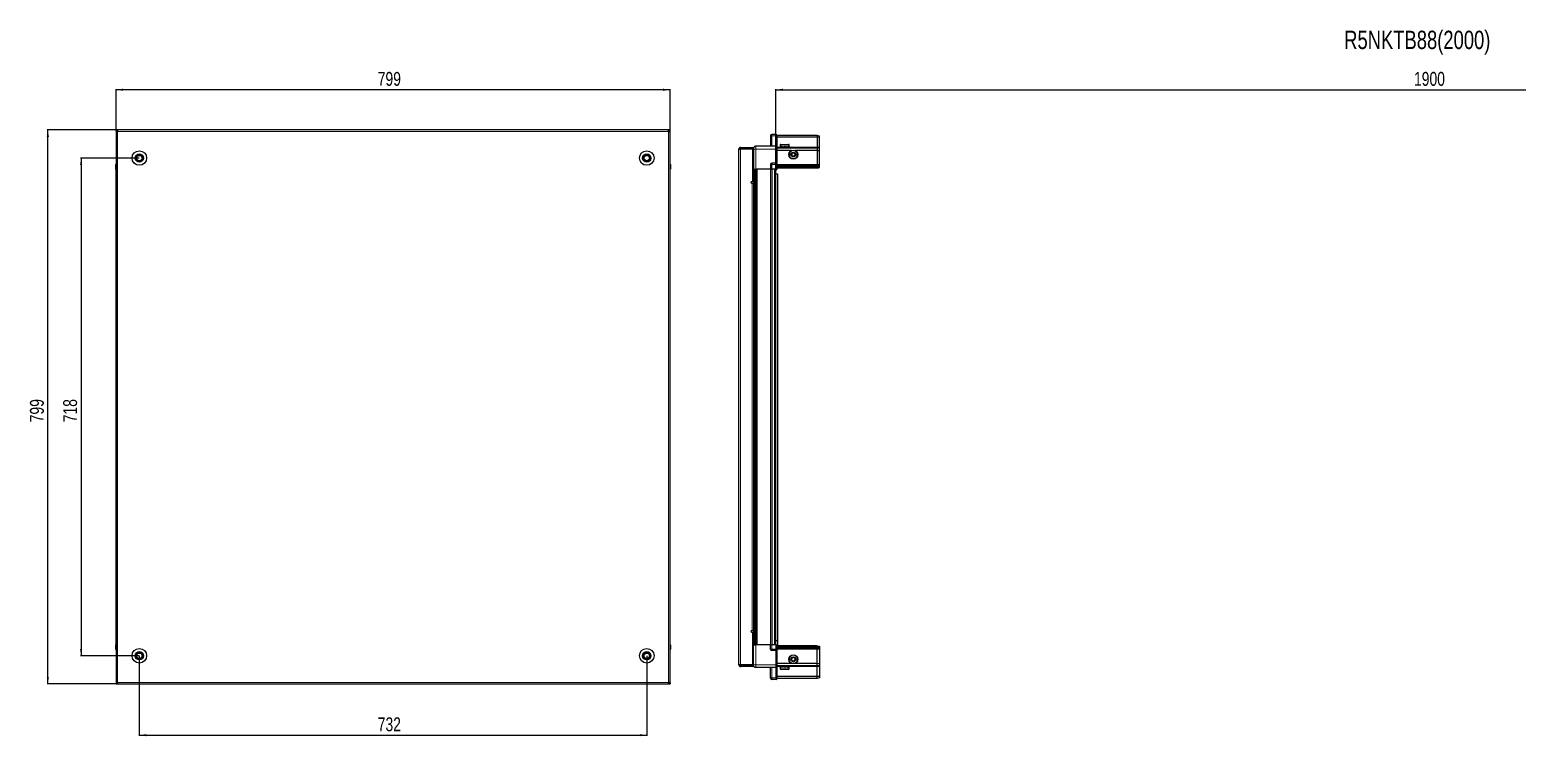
# Model space of a CAD drawing. Header units: millimetres. Extents: x 834 to 4870, y -1110 to 2021.
# Drawn here: x 834 to 2979, y 1002 to 2021 of the extents above; entities that cross this region are included whole.
import ezdxf

# ---------------------------------------------------------------- set-up
doc = ezdxf.new("R2010")
doc.units = ezdxf.units.MM
doc.layers.add('FORMAT', color=7, linetype='Continuous')
doc.styles.add('SLDTEXTSTYLE0', font='TXT', dxfattribs={"width": 0.75})
doc.dimstyles.new('SLDDIMSTYLE0', dxfattribs={"dimtxt": 20, "dimasz": 10, "dimexe": 0, "dimexo": 0.0625, "dimgap": 5, "dimtad": 2, "dimdec": 1, "dimrnd": 1e-09, "dimzin": 12, "dimdsep": 46, "dimtxsty": 'SLDTEXTSTYLE0', "dimsah": 1, "dimcen": 0.09, "dimadec": 0, "dimazin": 3, "dimtfac": 1, "dimtofl": 0, "dimtmove": 0, "dimatfit": 3, "dimfxl": 0, "dimfrac": 2, "dimtolj": 1, "dimtzin": 12, "dimarcsym": 0})

# ---------------------------------------------------------------- blocks, each defined once
blk = doc.blocks.new('_D')
at = {"layer": 'FORMAT'}
for p, q in [((958.3, 1876.3), (858.8, 1876.3)), ((859.8, 1077.3), (859.8, 1876.3)), ((958.3, 1077.3), (858.8, 1077.3))]:
    blk.add_line(p, q, dxfattribs=at)
for points in [[(859.8, 1876.3), (858.3, 1866.3), (861.4, 1866.3)], [(859.8, 1077.3), (861.4, 1087.3), (858.3, 1087.3)]]:
    blk.add_solid(points, dxfattribs=at)
at = {"layer": 'FORMAT', "insert": (834, 1454.6), "char_height": 20, "attachment_point": 1, "rotation": 90, "style": 'SLDTEXTSTYLE0'}
blk.add_mtext('799', dxfattribs=at)
blk = doc.blocks.new('_D_1')
at = {"layer": 'FORMAT'}
for p, q in [((958.3, 1876.3), (958.3, 1935.3)), ((1757.3, 1934.3), (958.3, 1934.3)), ((1757.3, 1876.3), (1757.3, 1935.3))]:
    blk.add_line(p, q, dxfattribs=at)
for points in [[(958.3, 1934.3), (968.3, 1932.7), (968.3, 1935.8)], [(1757.3, 1934.3), (1747.3, 1935.8), (1747.3, 1932.7)]]:
    blk.add_solid(points, dxfattribs=at)
at = {"layer": 'FORMAT', "insert": (1335.7, 1960), "char_height": 20, "attachment_point": 1, "style": 'SLDTEXTSTYLE0'}
blk.add_mtext('799', dxfattribs=at)
blk = doc.blocks.new('_D_2')
at = {"layer": 'FORMAT'}
for p, q in [((991.8, 1117.7), (991.8, 1002.3)), ((1723.8, 1117.7), (1723.8, 1002.3)), ((991.8, 1003.3), (1723.8, 1003.3))]:
    blk.add_line(p, q, dxfattribs=at)
for points in [[(991.8, 1003.3), (1001.8, 1001.7), (1001.8, 1004.8)], [(1723.8, 1003.3), (1713.8, 1004.8), (1713.8, 1001.7)]]:
    blk.add_solid(points, dxfattribs=at)
at = {"layer": 'FORMAT', "insert": (1335.7, 1029), "char_height": 20, "attachment_point": 1, "style": 'SLDTEXTSTYLE0'}
blk.add_mtext('732', dxfattribs=at)
blk = doc.blocks.new('_D_3')
at = {"layer": 'FORMAT'}
for p, q in [((991.8, 1835.8), (906.8, 1835.8)), ((907.8, 1835.8), (907.8, 1117.8)), ((991.8, 1117.8), (906.8, 1117.8))]:
    blk.add_line(p, q, dxfattribs=at)
for points in [[(907.8, 1835.8), (906.3, 1825.8), (909.4, 1825.8)], [(907.8, 1117.8), (909.4, 1127.8), (906.3, 1127.8)]]:
    blk.add_solid(points, dxfattribs=at)
at = {"layer": 'FORMAT', "insert": (882, 1454.6), "char_height": 20, "attachment_point": 1, "rotation": 90, "style": 'SLDTEXTSTYLE0'}
blk.add_mtext('718', dxfattribs=at)
blk = doc.blocks.new('_D_4')
at = {"layer": 'FORMAT'}
for p, q in [((1910.1, 1819.8), (1910.1, 1935.3)), ((1910.1, 1934.3), (3810.1, 1934.3)), ((3810.1, 1819.8), (3810.1, 1935.3))]:
    blk.add_line(p, q, dxfattribs=at)
for points in [[(1910.1, 1934.3), (1920.1, 1932.7), (1920.1, 1935.8)], [(3810.1, 1934.3), (3800.1, 1935.8), (3800.1, 1932.7)]]:
    blk.add_solid(points, dxfattribs=at)
at = {"layer": 'FORMAT', "insert": (2830.5, 1960), "char_height": 20, "attachment_point": 1, "style": 'SLDTEXTSTYLE0'}
blk.add_mtext('1900', dxfattribs=at)

msp = doc.modelspace()

# ---------------------------------------------------------------- linework, layer by layer
at = {"color": 7, "linetype": 'Continuous', "lineweight": 25}
for p, q in [((958.32, 1874.76), (958.32, 1876.26)), ((960.42, 1876.26), (958.32, 1876.26)), ((958.32, 1874.76), (960.42, 1874.76)), ((958.32, 1874.76), (958.32, 1874.16)), ((958.32, 1874.16), (958.32, 1079.36)), ((958.32, 1874.16), (960.42, 1874.16)), ((1755.22, 1876.26), (960.42, 1876.26)), ((960.42, 1876.26), (960.42, 1874.16)), ((1755.22, 1874.16), (1755.22, 1876.26)), ((1757.32, 1876.26), (1755.22, 1876.26)), ((1755.22, 1874.76), (1757.32, 1874.76)), ((1755.22, 1874.16), (1757.32, 1874.16)), ((1757.32, 1874.76), (1757.32, 1876.26)), ((1757.32, 1874.16), (1757.32, 1874.76)), ((1757.32, 1079.36), (1757.32, 1874.16)), ((1902.22, 1867.76), (1902.22, 1852.76)), ((1910.22, 1869.76), (1904.22, 1869.76)), ((1910.22, 1869.76), (1910.55, 1869.76)), ((1910.22, 1869.76), (1910.22, 1867.76)), ((1910.22, 1852.96), (1910.22, 1867.76)), ((1910.22, 1852.96), (1910.22, 1867.76)), ((1911.42, 1869.26), (1910.55, 1869.76)), ((1911.42, 1867.76), (1911.42, 1869.26)), ((1969.72, 1868.26), (1911.42, 1868.26)), ((1911.42, 1867.76), (1911.42, 1852.96)), ((1969.72, 1868.26), (1969.72, 1865.76)), ((1972.72, 1867.45), (1969.72, 1868.26)), ((1972.72, 1865.6), (1972.72, 1867.45)), ((1858.22, 1848.91), (1856.72, 1848.91)), ((1856.72, 1848.41), (1856.72, 1848.91)), ((1856.72, 1105.11), (1856.72, 1848.41)), ((1858.82, 1849.51), (1858.82, 1851.01)), ((1858.82, 1851.01), (1859.72, 1851.01)), ((1858.82, 1849.51), (1859.72, 1849.51)), ((1858.82, 1849.01), (1876.22, 1849.01)), ((1859.72, 1849.51), (1859.72, 1851.01)), ((1859.72, 1851.01), (1876.22, 1851.01)), ((1859.72, 1849.51), (1876.22, 1849.51)), ((1876.22, 1849.51), (1876.22, 1851.01)), ((1877.72, 1849.01), (1876.22, 1849.01)), ((1876.22, 1849.01), (1876.22, 1801.51)), ((1877.72, 1848.76), (1877.72, 1819.76)), ((1910.22, 1852.76), (1881.22, 1852.76)), ((1910.22, 1852.76), (1910.22, 1852.96)), ((1910.22, 1852.76), (1911.42, 1852.76)), ((1910.22, 1848.76), (1910.22, 1852.76)), ((1910.22, 1828.46), (1910.22, 1848.76)), ((1969.72, 1865.76), (1911.42, 1865.76)), ((1911.42, 1852.96), (1911.42, 1852.76)), ((1911.42, 1852.76), (1911.42, 1848.76)), ((1969.72, 1850.26), (1911.42, 1850.26)), ((1911.42, 1848.76), (1911.42, 1828.46)), ((1932.72, 1846.76), (1911.42, 1846.76)), ((1916.22, 1854.66), (1916.22, 1852.26)), ((1916.22, 1852.26), (1916.22, 1851.76)), ((1916.22, 1851.76), (1916.35, 1851.76)), ((1916.54, 1852.26), (1916.35, 1852.26)), ((1916.35, 1852.26), (1916.35, 1851.76)), ((1916.35, 1851.76), (1916.54, 1851.76)), ((1916.54, 1852.26), (1916.54, 1851.76)), ((1916.54, 1851.76), (1917.07, 1851.76)), ((1917.02, 1855.46), (1924.19, 1855.46)), ((1917.47, 1852.26), (1917.07, 1852.26)), ((1917.07, 1852.26), (1917.07, 1851.76)), ((1917.07, 1851.76), (1917.47, 1851.76)), ((1917.47, 1852.26), (1917.47, 1851.76)), ((1917.47, 1851.76), (1918.34, 1851.76)), ((1918.32, 1851.76), (1918.32, 1851.66)), ((1918.32, 1851.66), (1927.12, 1851.66)), ((1918.92, 1852.26), (1918.34, 1852.26)), ((1918.34, 1852.26), (1918.34, 1851.76)), ((1918.34, 1851.76), (1918.92, 1851.76)), ((1918.72, 1851.26), (1919.41, 1850.77)), ((1918.72, 1851.26), (1923.75, 1851.26)), ((1919.41, 1850.77), (1918.72, 1850.29)), ((1918.72, 1850.29), (1918.72, 1850.26)), ((1918.72, 1850.29), (1923.75, 1850.29)), ((1918.92, 1852.26), (1918.92, 1851.76)), ((1918.92, 1851.76), (1920.04, 1851.76)), ((1919.41, 1850.77), (1923.57, 1850.77)), ((1920.73, 1852.26), (1920.04, 1852.26)), ((1920.04, 1852.26), (1920.04, 1851.76)), ((1920.04, 1851.76), (1920.73, 1851.76)), ((1920.73, 1852.26), (1920.73, 1851.76)), ((1920.73, 1851.76), (1922, 1851.76)), ((1922.74, 1852.26), (1922, 1852.26)), ((1922, 1852.26), (1922, 1851.76)), ((1922, 1851.76), (1922.23, 1851.76)), ((1922.23, 1852.26), (1922.23, 1851.76)), ((1922.73, 1852.26), (1922.73, 1851.76)), ((1922.73, 1851.76), (1922.74, 1851.76)), ((1922.74, 1852.26), (1922.74, 1851.76)), ((1922.74, 1851.76), (1924.03, 1851.76)), ((1923.57, 1850.77), (1926.03, 1850.77)), ((1923.75, 1851.26), (1926.72, 1851.26)), ((1923.75, 1850.29), (1926.72, 1850.29)), ((1924.75, 1852.26), (1924.03, 1852.26)), ((1924.03, 1852.26), (1924.03, 1851.76)), ((1924.09, 1852.26), (1924.09, 1851.76)), ((1924.09, 1851.76), (1924.75, 1851.76)), ((1924.19, 1855.46), (1928.42, 1855.46)), ((1924.75, 1852.26), (1924.75, 1851.76)), ((1924.75, 1851.76), (1925.94, 1851.76)), ((1926.56, 1852.26), (1925.94, 1852.26)), ((1925.94, 1852.26), (1925.94, 1851.76)), ((1925.94, 1851.76), (1926.56, 1851.76)), ((1926.03, 1850.77), (1926.72, 1851.26)), ((1926.72, 1850.29), (1926.03, 1850.77)), ((1926.56, 1852.26), (1926.56, 1851.76)), ((1926.56, 1851.76), (1927.52, 1851.76)), ((1926.72, 1850.26), (1926.72, 1850.29)), ((1927.12, 1851.66), (1927.12, 1851.76)), ((1927.99, 1852.26), (1927.52, 1852.26)), ((1927.52, 1852.26), (1927.52, 1851.76)), ((1927.52, 1851.76), (1927.99, 1851.76)), ((1927.99, 1852.26), (1927.99, 1851.76)), ((1927.99, 1851.76), (1928.64, 1851.76)), ((1928.91, 1852.26), (1928.64, 1852.26)), ((1928.64, 1852.26), (1928.64, 1851.76)), ((1928.64, 1851.76), (1928.91, 1851.76)), ((1928.91, 1852.26), (1928.91, 1851.76)), ((1928.91, 1851.76), (1929.18, 1851.76)), ((1929.22, 1852.26), (1929.18, 1852.26)), ((1929.18, 1852.26), (1929.18, 1851.76)), ((1929.18, 1851.76), (1929.22, 1851.76)), ((1929.22, 1852.26), (1929.22, 1854.66)), ((1929.22, 1852.26), (1929.22, 1851.76)), ((1969.72, 1846.76), (1937.72, 1846.76)), ((1969.72, 1865.76), (1969.72, 1851.26)), ((1972.72, 1865.6), (1969.72, 1865.76)), ((1969.72, 1851.26), (1969.72, 1850.26)), ((1969.72, 1850.26), (1969.72, 1846.76)), ((1972.72, 1849.45), (1969.72, 1850.26)), ((1969.72, 1846.76), (1969.72, 1826.26)), ((1969.72, 1846.76), (1972.72, 1846.42)), ((1972.72, 1851.26), (1972.72, 1865.6)), ((1972.72, 1849.45), (1972.72, 1851.26)), ((1972.72, 1846.42), (1972.72, 1849.45)), ((1972.72, 1826.26), (1972.72, 1846.42)), ((957.82, 1826.26), (957.82, 1819.76)), ((957.82, 1819.76), (957.82, 1826.26)), ((1757.32, 1827.58), (1757.32, 1827.58)), ((1757.82, 1826.26), (1757.82, 1819.76)), ((1757.82, 1819.76), (1757.82, 1826.26)), ((1902.22, 1826.26), (1902.22, 1819.76)), ((1910.22, 1828.26), (1904.22, 1828.26)), ((1910.22, 1828.26), (1910.22, 1828.46)), ((1910.22, 1828.26), (1910.22, 1826.26)), ((1910.22, 1828.26), (1911.42, 1828.26)), ((1910.22, 1819.76), (1910.22, 1826.26)), ((1910.22, 1819.76), (1910.22, 1826.26)), ((1910.55, 1819.76), (1910.55, 1826.26)), ((1911.42, 1828.46), (1911.42, 1828.26)), ((1911.42, 1827.58), (1911.42, 1828.26)), ((1911.42, 1827.58), (1911.42, 1819.76)), ((1969.72, 1825.26), (1911.42, 1825.26)), ((1969.72, 1824.26), (1911.42, 1824.26)), ((1969.72, 1826.26), (1969.72, 1825.26)), ((1969.72, 1825.26), (1969.72, 1824.26)), ((1969.72, 1825.26), (1972.72, 1824.45)), ((1969.72, 1824.26), (1969.72, 1822.76)), ((1969.72, 1824.26), (1972.72, 1823.71)), ((1972.72, 1824.45), (1972.72, 1826.26)), ((1972.72, 1823.71), (1972.72, 1824.45)), ((957.82, 1819.76), (957.82, 1819.76)), ((958.32, 1819.76), (957.82, 1819.76)), ((957.97, 1819.76), (957.97, 1133.76)), ((1757.32, 1819.76), (1757.82, 1819.76)), ((1757.67, 1133.76), (1757.67, 1819.76)), ((1757.82, 1819.76), (1757.82, 1819.76)), ((1757.82, 1819.76), (1757.82, 1819.76)), ((1876.22, 1822.51), (1877.72, 1822.51)), ((1877.72, 1819.76), (1876.22, 1819.76)), ((1878.37, 1133.76), (1878.37, 1819.76)), ((1880.16, 1819.76), (1880.16, 1133.76)), ((1880.2, 1819.76), (1880.2, 1133.76)), ((1902.22, 1819.76), (1881.22, 1819.76)), ((1902.22, 1819.76), (1904.22, 1819.76)), ((1902.87, 1133.76), (1902.87, 1819.76)), ((1910.22, 1819.76), (1904.22, 1819.76)), ((1910.07, 1133.76), (1910.07, 1819.76)), ((1910.07, 1812.76), (1912.57, 1812.76)), ((1910.22, 1819.76), (1910.55, 1819.76)), ((1910.22, 1819.76), (1910.22, 1819.76)), ((1911.42, 1819.76), (1910.55, 1819.76)), ((1910.55, 1819.76), (1910.55, 1819.76)), ((1969.72, 1822.76), (1911.42, 1822.76)), ((1969.72, 1821.26), (1911.42, 1821.26)), ((1912.57, 1812.76), (1912.57, 1139.26)), ((1969.72, 1822.76), (1972.72, 1823.21)), ((1969.72, 1822.76), (1969.72, 1821.26)), ((1969.72, 1821.26), (1972.72, 1822.06)), ((1972.72, 1823.21), (1972.72, 1823.71)), ((1972.72, 1822.06), (1972.72, 1823.21)), ((1876.22, 1801.51), (1874.87, 1801.51)), ((1874.87, 1799.51), (1875.62, 1799.51)), ((1875.62, 1799.51), (1877.72, 1799.51)), ((1877.72, 1799.51), (1877.72, 1154.01)), ((1875.62, 1154.01), (1874.87, 1154.01)), ((1874.87, 1152.01), (1876.22, 1152.01)), ((1877.72, 1154.01), (1875.62, 1154.01)), ((1876.22, 1152.01), (1876.22, 1104.51)), ((1912.57, 1139.26), (1910.07, 1139.26)), ((1912.57, 1139.26), (1912.57, 1132.26)), ((957.82, 1127.26), (957.82, 1133.76)), ((957.82, 1133.76), (957.82, 1133.76)), ((957.82, 1133.76), (957.82, 1133.76)), ((957.82, 1133.76), (957.82, 1127.26)), ((958.32, 1133.76), (957.82, 1133.76)), ((958.32, 1125.93), (958.32, 1125.93)), ((1757.32, 1133.76), (1757.82, 1133.76)), ((1757.82, 1133.76), (1757.82, 1133.76)), ((1757.82, 1127.26), (1757.82, 1133.76)), ((1757.82, 1133.76), (1757.82, 1127.26)), ((1877.72, 1133.76), (1876.22, 1133.76)), ((1877.72, 1131.01), (1876.22, 1131.01)), ((1877.72, 1104.76), (1877.72, 1133.76)), ((1902.22, 1133.76), (1881.22, 1133.76)), ((1902.22, 1127.26), (1902.22, 1133.76)), ((1902.22, 1133.76), (1904.22, 1133.76)), ((1910.22, 1133.76), (1904.22, 1133.76)), ((1910.22, 1125.26), (1904.22, 1125.26)), ((1910.22, 1127.26), (1910.22, 1133.76)), ((1910.22, 1133.76), (1910.55, 1133.76)), ((1910.22, 1127.26), (1910.22, 1125.26)), ((1910.22, 1127.26), (1910.22, 1125.26)), ((1910.22, 1125.26), (1911.42, 1125.26)), ((1910.22, 1125.06), (1910.22, 1125.26)), ((1910.22, 1104.76), (1910.22, 1125.06)), ((1910.55, 1127.26), (1910.55, 1133.76)), ((1910.55, 1133.76), (1911.42, 1133.76)), ((1911.42, 1133.76), (1911.42, 1125.93)), ((1969.72, 1132.26), (1911.42, 1132.26)), ((1969.72, 1130.76), (1911.42, 1130.76)), ((1969.72, 1129.26), (1911.42, 1129.26)), ((1969.72, 1128.26), (1911.42, 1128.26)), ((1911.42, 1125.26), (1911.42, 1125.93)), ((1911.42, 1125.26), (1911.42, 1125.06)), ((1911.42, 1125.06), (1911.42, 1104.76)), ((1969.72, 1130.76), (1969.72, 1132.26)), ((1969.72, 1132.26), (1972.72, 1131.45)), ((1969.72, 1129.26), (1969.72, 1130.76)), ((1969.72, 1130.76), (1972.72, 1130.3)), ((1969.72, 1129.26), (1972.72, 1129.8)), ((1969.72, 1128.26), (1969.72, 1129.26)), ((1969.72, 1128.26), (1972.72, 1129.06)), ((1969.72, 1127.26), (1969.72, 1128.26)), ((1969.72, 1106.76), (1969.72, 1127.26)), ((1972.72, 1131.45), (1972.72, 1130.3)), ((1972.72, 1130.3), (1972.72, 1129.8)), ((1972.72, 1129.8), (1972.72, 1129.06)), ((1972.72, 1129.06), (1972.72, 1127.26)), ((1972.72, 1127.26), (1972.72, 1107.09)), ((1856.72, 1104.61), (1856.72, 1105.11)), ((1858.22, 1104.61), (1856.72, 1104.61)), ((1876.22, 1104.51), (1858.82, 1104.51)), ((1858.82, 1104.01), (1858.82, 1102.51)), ((1858.82, 1104.01), (1859.72, 1104.01)), ((1858.82, 1102.51), (1859.72, 1102.51)), ((1859.72, 1104.01), (1859.72, 1102.51)), ((1876.22, 1104.01), (1859.72, 1104.01)), ((1876.22, 1102.51), (1859.72, 1102.51)), ((1876.22, 1104.51), (1877.72, 1104.51)), ((1876.22, 1104.01), (1876.22, 1102.51)), ((1910.22, 1100.76), (1881.22, 1100.76)), ((1902.22, 1085.76), (1902.22, 1100.76)), ((1910.22, 1100.76), (1910.22, 1104.76)), ((1910.22, 1100.76), (1911.42, 1100.76)), ((1910.22, 1100.56), (1910.22, 1100.76)), ((1910.22, 1085.76), (1910.22, 1100.56)), ((1932.72, 1106.76), (1911.42, 1106.76)), ((1911.42, 1104.76), (1911.42, 1100.76)), ((1969.72, 1103.26), (1911.42, 1103.26)), ((1911.42, 1100.76), (1911.42, 1100.56)), ((1911.42, 1100.56), (1911.42, 1085.76)), ((1916.22, 1101.76), (1916.22, 1098.86)), ((1916.32, 1101.76), (1916.22, 1101.76)), ((1916.32, 1101.26), (1916.32, 1101.76)), ((1916.48, 1101.76), (1916.32, 1101.76)), ((1916.32, 1101.26), (1916.48, 1101.26)), ((1916.48, 1101.26), (1916.48, 1101.76)), ((1916.97, 1101.76), (1916.48, 1101.76)), ((1916.97, 1101.26), (1916.97, 1101.76)), ((1917.35, 1101.76), (1916.97, 1101.76)), ((1916.97, 1101.26), (1917.35, 1101.26)), ((1917.17, 1098.06), (1917.02, 1098.06)), ((1928.42, 1098.06), (1917.17, 1098.06)), ((1917.35, 1101.26), (1917.35, 1101.76)), ((1918.19, 1101.76), (1917.35, 1101.76)), ((1918.19, 1101.26), (1918.19, 1101.76)), ((1918.75, 1101.76), (1918.19, 1101.76)), ((1918.19, 1101.26), (1918.75, 1101.26)), ((1918.32, 1101.86), (1918.32, 1101.76)), ((1923.72, 1101.86), (1918.32, 1101.86)), ((1918.72, 1103.26), (1918.72, 1103.22)), ((1918.72, 1103.22), (1919.41, 1102.74)), ((1918.82, 1103.22), (1918.72, 1103.22)), ((1919.41, 1102.74), (1918.72, 1102.26)), ((1918.82, 1102.26), (1918.72, 1102.26)), ((1918.75, 1101.26), (1918.75, 1101.76)), ((1919.85, 1101.76), (1918.75, 1101.76)), ((1926.72, 1103.22), (1918.82, 1103.22)), ((1926.72, 1102.26), (1918.82, 1102.26)), ((1919.5, 1102.74), (1919.41, 1102.74)), ((1926.03, 1102.74), (1919.5, 1102.74)), ((1919.85, 1101.26), (1919.85, 1101.76)), ((1920.54, 1101.76), (1919.85, 1101.76)), ((1919.85, 1101.26), (1920.54, 1101.26)), ((1920.54, 1101.26), (1920.54, 1101.76)), ((1921.8, 1101.76), (1920.54, 1101.76)), ((1921.8, 1101.26), (1921.8, 1101.76)), ((1922.1, 1101.76), (1921.8, 1101.76)), ((1921.8, 1101.26), (1922.53, 1101.26)), ((1922.1, 1101.26), (1922.1, 1101.76)), ((1922.53, 1101.26), (1922.53, 1101.76)), ((1923.83, 1101.76), (1922.53, 1101.76)), ((1927.12, 1101.86), (1923.72, 1101.86)), ((1923.83, 1101.26), (1923.83, 1101.76)), ((1923.83, 1101.26), (1924.55, 1101.26)), ((1923.96, 1101.26), (1923.96, 1101.76)), ((1924.55, 1101.76), (1923.96, 1101.76)), ((1924.55, 1101.26), (1924.55, 1101.76)), ((1925.76, 1101.76), (1924.55, 1101.76)), ((1925.76, 1101.26), (1925.76, 1101.76)), ((1926.39, 1101.76), (1925.76, 1101.76)), ((1925.76, 1101.26), (1926.39, 1101.26)), ((1926.03, 1102.74), (1926.72, 1103.22)), ((1926.72, 1102.26), (1926.03, 1102.74)), ((1926.39, 1101.26), (1926.39, 1101.76)), ((1927.38, 1101.76), (1926.39, 1101.76)), ((1926.72, 1103.22), (1926.72, 1103.26)), ((1927.12, 1101.76), (1927.12, 1101.86)), ((1927.38, 1101.26), (1927.38, 1101.76)), ((1927.87, 1101.76), (1927.38, 1101.76)), ((1927.38, 1101.26), (1927.87, 1101.26)), ((1927.87, 1101.26), (1927.87, 1101.76)), ((1928.55, 1101.76), (1927.87, 1101.76)), ((1928.55, 1101.26), (1928.55, 1101.76)), ((1928.84, 1101.76), (1928.55, 1101.76)), ((1928.55, 1101.26), (1928.84, 1101.26)), ((1928.84, 1101.26), (1928.84, 1101.76)), ((1929.15, 1101.76), (1928.84, 1101.76)), ((1929.15, 1101.26), (1929.15, 1101.76)), ((1929.22, 1101.76), (1929.15, 1101.76)), ((1929.15, 1101.26), (1929.22, 1101.26)), ((1929.22, 1098.86), (1929.22, 1101.76)), ((1929.22, 1101.26), (1929.22, 1101.76)), ((1929.22, 1101.76), (1929.22, 1101.76)), ((1969.72, 1106.76), (1937.72, 1106.76)), ((1969.72, 1106.76), (1972.72, 1107.09)), ((1969.72, 1103.26), (1969.72, 1106.76)), ((1972.72, 1104.06), (1969.72, 1103.26)), ((1969.72, 1102.26), (1969.72, 1103.26)), ((1969.72, 1087.76), (1969.72, 1102.26)), ((1972.72, 1107.09), (1972.72, 1104.06)), ((1972.72, 1104.06), (1972.72, 1102.26)), ((1972.72, 1102.26), (1972.72, 1087.91)), ((960.42, 1079.36), (958.32, 1079.36)), ((958.32, 1079.36), (958.32, 1078.76)), ((958.32, 1078.76), (958.32, 1077.26)), ((960.42, 1078.76), (958.32, 1078.76)), ((958.32, 1077.26), (960.42, 1077.26)), ((960.42, 1079.36), (960.42, 1077.26)), ((960.42, 1077.26), (1755.22, 1077.26)), ((1755.22, 1077.26), (1755.22, 1079.36)), ((1757.32, 1079.36), (1755.22, 1079.36)), ((1757.32, 1078.76), (1755.22, 1078.76)), ((1755.22, 1077.26), (1757.32, 1077.26)), ((1757.32, 1078.76), (1757.32, 1079.36)), ((1757.32, 1078.76), (1757.32, 1077.26)), ((1910.22, 1083.76), (1904.22, 1083.76)), ((1910.22, 1085.76), (1910.22, 1083.76)), ((1910.22, 1083.76), (1910.55, 1083.76)), ((1910.22, 1083.76), (1910.55, 1083.76)), ((1910.22, 1083.76), (1910.22, 1083.76)), ((1910.55, 1083.76), (1911.42, 1084.26)), ((1910.55, 1083.76), (1911.42, 1084.26)), ((1969.72, 1087.76), (1911.42, 1087.76)), ((1911.42, 1084.26), (1911.42, 1085.76)), ((1969.72, 1085.26), (1911.42, 1085.26)), ((1972.72, 1087.91), (1969.72, 1087.76)), ((1969.72, 1085.26), (1969.72, 1087.76)), ((1972.72, 1086.06), (1969.72, 1085.26)), ((1972.72, 1087.91), (1972.72, 1086.06))]:
    msp.add_line(p, q, dxfattribs=at)
at = {"color": 8, "linetype": 'Continuous', "lineweight": 18}
for p, q in [((960.42, 1874.16), (960.42, 1079.36)), ((1755.22, 1874.16), (960.42, 1874.16)), ((1755.22, 1079.36), (1755.22, 1874.16)), ((1904.22, 1867.76), (1902.22, 1867.76)), ((1904.22, 1867.76), (1904.22, 1869.76)), ((1904.22, 1852.76), (1904.22, 1867.76)), ((1910.22, 1867.76), (1904.22, 1867.76)), ((1910.22, 1867.76), (1911.42, 1867.76)), ((1858.82, 1849.01), (1858.82, 1104.51)), ((1881.22, 1819.76), (1881.22, 1848.76)), ((1910.22, 1848.76), (1881.22, 1848.76)), ((1910.22, 1852.96), (1911.42, 1852.96)), ((1910.22, 1848.76), (1911.42, 1848.76)), ((1918.72, 1851.26), (1911.42, 1851.26)), ((1916.22, 1854.66), (1924.39, 1854.66)), ((1924.39, 1854.66), (1929.22, 1854.66)), ((1969.72, 1851.26), (1926.72, 1851.26)), ((1972.72, 1851.26), (1969.72, 1851.26)), ((958.32, 1826.26), (957.82, 1826.26)), ((1757.32, 1826.26), (1757.82, 1826.26)), ((1902.22, 1826.26), (1904.22, 1826.26)), ((1904.22, 1826.26), (1904.22, 1828.26)), ((1904.22, 1819.76), (1904.22, 1826.26)), ((1910.22, 1826.26), (1904.22, 1826.26)), ((1910.22, 1828.46), (1911.42, 1828.46)), ((1910.22, 1826.26), (1910.55, 1826.26)), ((1969.72, 1826.26), (1911.42, 1826.26)), ((1969.72, 1826.26), (1972.72, 1826.26)), ((1877.72, 1799.51), (1877.72, 1819.76)), ((1878.96, 1819.76), (1878.96, 1133.76)), ((1881.4, 1133.76), (1881.4, 1819.76)), ((1882.82, 1819.76), (1882.82, 1133.76)), ((1902.22, 1133.76), (1902.22, 1819.76)), ((1904.87, 1133.76), (1904.87, 1819.76)), ((1908.07, 1133.76), (1908.07, 1819.76)), ((1910.22, 1819.76), (1910.55, 1819.76)), ((1875.62, 1154.01), (1875.62, 1799.51)), ((1877.72, 1133.76), (1877.72, 1154.01)), ((958.32, 1127.26), (957.82, 1127.26)), ((1757.32, 1127.26), (1757.82, 1127.26)), ((1881.22, 1133.76), (1881.22, 1104.76)), ((1902.22, 1127.26), (1904.22, 1127.26)), ((1904.22, 1133.76), (1904.22, 1127.26)), ((1904.22, 1127.26), (1904.22, 1125.26)), ((1910.22, 1127.26), (1904.22, 1127.26)), ((1910.22, 1127.26), (1910.55, 1127.26)), ((1911.42, 1125.06), (1910.22, 1125.06)), ((1969.72, 1127.26), (1911.42, 1127.26)), ((1969.72, 1127.26), (1972.72, 1127.26)), ((1910.22, 1104.76), (1881.22, 1104.76)), ((1904.22, 1100.76), (1904.22, 1085.76)), ((1910.22, 1104.76), (1911.42, 1104.76)), ((1911.42, 1100.56), (1910.22, 1100.56)), ((1918.72, 1102.26), (1911.42, 1102.26)), ((1916.39, 1098.86), (1916.22, 1098.86)), ((1929.22, 1098.86), (1916.39, 1098.86)), ((1969.72, 1102.26), (1926.72, 1102.26)), ((1972.72, 1102.26), (1969.72, 1102.26)), ((960.42, 1079.36), (1755.22, 1079.36)), ((1904.22, 1085.76), (1902.22, 1085.76)), ((1904.22, 1085.76), (1904.22, 1083.76)), ((1910.22, 1085.76), (1904.22, 1085.76)), ((1910.22, 1085.76), (1911.42, 1085.76))]:
    msp.add_line(p, q, dxfattribs=at)
at = {"color": 7, "linetype": 'Continuous', "lineweight": 25}
for centre, radius in [((991.82, 1835.76), 10.5), ((1723.82, 1835.76), 10.5), ((1935.22, 1840.76), 6.5), ((991.82, 1835.76), 6), ((991.82, 1835.76), 3.9), ((1723.82, 1835.76), 6), ((1723.82, 1835.76), 3.9), ((1935.22, 1840.76), 3.46), ((991.82, 1117.76), 10.5), ((991.82, 1117.76), 6), ((991.82, 1117.76), 3.9), ((1723.82, 1117.76), 10.5), ((1723.82, 1117.76), 6), ((1723.82, 1117.76), 3.9), ((1935.22, 1112.76), 6.5), ((1935.22, 1112.76), 3.46)]:
    msp.add_circle(centre, radius, dxfattribs=at)
at = {"color": 8, "linetype": 'Continuous', "lineweight": 18}
for centre in [(1935.22, 1840.76), (1935.22, 1112.76)]:
    msp.add_circle(centre, 5.7, dxfattribs=at)
at = {"color": 7, "linetype": 'Continuous', "lineweight": 25}
for centre, radius, start, end in [((1904.22, 1867.76), 2, 90, 180), ((1858.72, 1848.51), 0.5, 90, 117.7907), ((1876.12, 1848.91), 0.6, 9.59407, 90), ((1876.12, 1848.91), 2.1, 32.2369, 87.2706), ((1917.02, 1854.66), 0.8, 90, 180), ((1918.32, 1851.26), 0.4, 0, 90), ((1927.12, 1851.26), 0.4, 90, 180), ((1928.42, 1854.66), 0.8, 0, 90), ((959.82, 1826.26), 2, 138.57492, 180), ((959.82, 1826.26), 2, 138.59038, 180), ((991.82, 1835.76), 4.62, 120, 180), ((991.82, 1835.76), 4.62, 180, 240), ((991.82, 1835.76), 4.62, 60, 120), ((991.82, 1835.76), 4.62, 240, 300), ((991.82, 1835.76), 4.62, 0, 60), ((991.82, 1835.76), 4.62, 300, 0), ((1723.82, 1835.76), 4.62, 120, 180), ((1723.82, 1835.76), 4.62, 180, 240), ((1723.82, 1835.76), 4.62, 60, 120), ((1723.82, 1835.76), 4.62, 240, 300), ((1723.82, 1835.76), 4.62, 0, 60), ((1723.82, 1835.76), 4.62, 300, 0), ((1755.82, 1826.26), 2, 0, 41.39416), ((1904.22, 1826.26), 2, 90, 180), ((1935.22, 1840.76), 2.5, 161.00659, 221.00659), ((1935.22, 1840.76), 2.5, 101.00659, 161.00659), ((1935.22, 1840.76), 2.5, 221.00659, 281.00659), ((1935.22, 1840.76), 2.5, 41.00659, 101.00659), ((1935.22, 1840.76), 2.5, 281.00659, 341.00659), ((1935.22, 1840.76), 2.5, 341.00659, 41.00659), ((1907.57, 1822.41), 5, 300, 346.70293), ((1874.87, 1800.51), 1, 90, 270), ((1874.87, 1153.01), 1, 90, 270), ((959.82, 1127.26), 2, 180, 198.58003), ((959.82, 1127.26), 2, 180, 221.40962), ((959.82, 1127.26), 2, 213.94202, 221.40962), ((991.82, 1117.76), 4.62, 120, 180), ((991.82, 1117.76), 4.62, 180, 240), ((991.82, 1117.76), 4.62, 60, 120), ((991.82, 1117.76), 4.62, 360, 60), ((991.82, 1117.76), 4.62, 300, 360), ((1723.82, 1117.76), 4.62, 120, 180), ((1723.82, 1117.76), 4.62, 180, 240), ((1723.82, 1117.76), 4.62, 60, 120), ((1723.82, 1117.76), 4.62, 0, 60), ((1723.82, 1117.76), 4.62, 300, 0), ((1755.82, 1127.26), 2, 318.57492, 360), ((1755.82, 1127.26), 2, 318.59038, 0), ((1904.22, 1127.26), 2, 180, 270), ((991.82, 1117.76), 4.62, 240, 300), ((1723.82, 1117.76), 4.62, 240, 300), ((1858.72, 1105.01), 0.5, 243.58436, 270), ((1876.12, 1104.61), 0.6, 270, 350.40593), ((1876.12, 1104.61), 2.1, 272.7294, 327.8305), ((1917.02, 1098.86), 0.8, 180, 270), ((1918.32, 1102.26), 0.4, 270, 360), ((1927.12, 1102.26), 0.4, 180, 270), ((1928.42, 1098.86), 0.8, 270, 360), ((1935.22, 1112.76), 2.5, 127.98423, 187.98423), ((1935.22, 1112.76), 2.5, 187.98423, 247.98423), ((1935.22, 1112.76), 2.5, 67.98423, 127.98423), ((1935.22, 1112.76), 2.5, 247.98423, 307.98423), ((1935.22, 1112.76), 2.5, 7.98423, 67.98423), ((1935.22, 1112.76), 2.5, 307.98423, 7.98423), ((1904.22, 1085.76), 2, 180, 270)]:
    msp.add_arc(centre, radius, start, end, dxfattribs=at)
for centre, start_param, end_param in [((1914.02, 1826.26), 2.4188584, 3.1415927), ((1914.02, 1127.26), 3.1415927, 3.8643269)]:
    msp.add_ellipse(centre, major_axis=(3.46, 0), ratio=0.5773503, start_param=start_param, end_param=end_param, dxfattribs=at)
for points, knots in [([(1858.82, 1851.01), (1858.57, 1850.98), (1858.07, 1850.93), (1857.43, 1850.54), (1856.97, 1849.98), (1856.75, 1849.4), (1856.73, 1849.03), (1856.72, 1848.91)], [0, 0, 0, 0, 0.2302553, 0.4485219, 0.6667858, 0.8850496, 1, 1, 1, 1]), ([(1856.72, 1848.41), (1856.75, 1848.45), (1856.8, 1848.54), (1857.19, 1848.68), (1857.75, 1848.81), (1858.33, 1848.92), (1858.69, 1848.98), (1858.82, 1849.01)], [0, 0, 0, 0, 0.23025534, 0.4485219, 0.6667858, 0.88504963, 1, 1, 1, 1]), ([(1881.22, 1852.76), (1880.78, 1852.71), (1880.1, 1852.64), (1879.29, 1852.2), (1878.73, 1851.75), (1878.27, 1851.19), (1877.84, 1850.37), (1877.77, 1849.7), (1877.72, 1849.26)], [0, 0, 0, 0, 0.2394568, 0.3683607, 0.5, 0.6316393, 0.7605432, 1, 1, 1, 1]), ([(1877.72, 1849.26), (1877.72, 1849.25), (1877.72, 1849.24), (1877.72, 1849.12), (1877.72, 1848.95), (1877.72, 1848.82), (1877.72, 1848.76)], [0, 0, 0, 0, 0.2493943, 0.5003335, 0.7501667, 1, 1, 1, 1]), ([(987.21, 1835.76), (987.54, 1836.33), (988.1, 1837.31), (988.92, 1838.73), (989.33, 1839.44), (989.52, 1839.76)], [0, 0, 0, 0, 0.4391308, 0.7513783, 1, 1, 1, 1]), ([(989.52, 1831.76), (989.18, 1832.33), (988.62, 1833.31), (987.8, 1834.73), (987.39, 1835.44), (987.21, 1835.76)], [0, 0, 0, 0, 0.4391308, 0.7513783, 1, 1, 1, 1]), ([(989.52, 1839.76), (989.72, 1839.76), (990.42, 1839.76), (991.73, 1839.76), (993.12, 1839.76), (993.87, 1839.76), (994.13, 1839.76)], [0, 0, 0, 0, 0.1393293, 0.4852696, 0.8163565, 1, 1, 1, 1]), ([(994.13, 1831.76), (993.87, 1831.76), (993.12, 1831.76), (991.73, 1831.76), (990.42, 1831.76), (989.72, 1831.76), (989.52, 1831.76)], [0, 0, 0, 0, 0.1836435, 0.5147304, 0.8606707, 1, 1, 1, 1]), ([(994.13, 1839.76), (994.46, 1839.18), (995.03, 1838.2), (995.85, 1836.78), (996.26, 1836.07), (996.44, 1835.76)], [0, 0, 0, 0, 0.4391308, 0.7513783, 1, 1, 1, 1]), ([(996.44, 1835.76), (996.11, 1835.18), (995.55, 1834.2), (994.72, 1832.78), (994.32, 1832.07), (994.13, 1831.76)], [0, 0, 0, 0, 0.4391308, 0.7513783, 1, 1, 1, 1]), ([(1719.21, 1835.76), (1719.54, 1836.33), (1720.1, 1837.31), (1720.92, 1838.73), (1721.33, 1839.44), (1721.52, 1839.76)], [0, 0, 0, 0, 0.4391308, 0.7513783, 1, 1, 1, 1]), ([(1721.52, 1831.76), (1721.18, 1832.33), (1720.62, 1833.31), (1719.8, 1834.73), (1719.39, 1835.44), (1719.21, 1835.76)], [0, 0, 0, 0, 0.4391308, 0.7513783, 1, 1, 1, 1]), ([(1721.52, 1839.76), (1721.72, 1839.76), (1722.42, 1839.76), (1723.73, 1839.76), (1725.12, 1839.76), (1725.87, 1839.76), (1726.13, 1839.76)], [0, 0, 0, 0, 0.1393293, 0.4852696, 0.8163565, 1, 1, 1, 1]), ([(1726.13, 1831.76), (1725.87, 1831.76), (1725.12, 1831.76), (1723.73, 1831.76), (1722.42, 1831.76), (1721.72, 1831.76), (1721.52, 1831.76)], [0, 0, 0, 0, 0.1836435, 0.5147304, 0.8606707, 1, 1, 1, 1]), ([(1726.13, 1839.76), (1726.46, 1839.18), (1727.03, 1838.2), (1727.85, 1836.78), (1728.26, 1836.07), (1728.44, 1835.76)], [0, 0, 0, 0, 0.4391308, 0.7513783, 1, 1, 1, 1]), ([(1728.44, 1835.76), (1728.11, 1835.18), (1727.55, 1834.2), (1726.72, 1832.78), (1726.32, 1832.07), (1726.13, 1831.76)], [0, 0, 0, 0, 0.4391308, 0.7513783, 1, 1, 1, 1]), ([(1932.39, 1840.21), (1932.55, 1840.69), (1932.87, 1841.61), (1933.18, 1842.51), (1933.33, 1842.94)], [0, 0, 0, 0, 0.5346859, 1, 1, 1, 1]), ([(1934.28, 1838.03), (1934.05, 1838.29), (1933.51, 1838.91), (1932.86, 1839.66), (1932.47, 1840.11), (1932.39, 1840.21)], [0, 0, 0, 0, 0.3629006, 0.8668753, 1, 1, 1, 1]), ([(1933.33, 1842.94), (1933.83, 1843.03), (1934.78, 1843.22), (1935.72, 1843.4), (1936.16, 1843.49)], [0, 0, 0, 0, 0.5346859, 1, 1, 1, 1]), ([(1937.11, 1838.58), (1936.61, 1838.48), (1935.66, 1838.3), (1934.72, 1838.11), (1934.28, 1838.03)], [0, 0, 0, 0, 0.5346859, 1, 1, 1, 1]), ([(1936.16, 1843.49), (1936.24, 1843.39), (1936.63, 1842.94), (1937.29, 1842.19), (1937.83, 1841.57), (1938.05, 1841.31)], [0, 0, 0, 0, 0.1331247, 0.6370994, 1, 1, 1, 1]), ([(1938.05, 1841.31), (1937.89, 1840.82), (1937.57, 1839.91), (1937.26, 1839), (1937.11, 1838.58)], [0, 0, 0, 0, 0.5346859, 1, 1, 1, 1]), ([(1877.72, 1819.76), (1877.76, 1819.76), (1877.84, 1819.76), (1878.44, 1819.76), (1879.33, 1819.76), (1880.31, 1819.76), (1880.96, 1819.76), (1881.22, 1819.76)], [0, 0, 0, 0, 0.2146939, 0.4293877, 0.6440816, 0.8587754, 1, 1, 1, 1]), ([(987.21, 1117.76), (987.54, 1118.33), (988.1, 1119.31), (988.92, 1120.73), (989.33, 1121.44), (989.52, 1121.76)], [0, 0, 0, 0, 0.4391308, 0.7513783, 1, 1, 1, 1]), ([(989.52, 1113.76), (989.18, 1114.33), (988.62, 1115.31), (987.8, 1116.73), (987.39, 1117.44), (987.21, 1117.76)], [0, 0, 0, 0, 0.4391308, 0.7513783, 1, 1, 1, 1]), ([(989.52, 1121.76), (989.72, 1121.76), (990.42, 1121.76), (991.73, 1121.76), (993.12, 1121.76), (993.87, 1121.76), (994.13, 1121.76)], [0, 0, 0, 0, 0.1393293, 0.4852696, 0.8163565, 1, 1, 1, 1]), ([(994.13, 1121.76), (994.46, 1121.18), (995.03, 1120.2), (995.85, 1118.78), (996.26, 1118.07), (996.44, 1117.76)], [0, 0, 0, 0, 0.4391308, 0.7513783, 1, 1, 1, 1]), ([(996.44, 1117.76), (996.11, 1117.18), (995.55, 1116.2), (994.72, 1114.78), (994.32, 1114.07), (994.13, 1113.76)], [0, 0, 0, 0, 0.4391308, 0.7513783, 1, 1, 1, 1]), ([(1719.21, 1117.76), (1719.54, 1118.33), (1720.1, 1119.31), (1720.92, 1120.73), (1721.33, 1121.44), (1721.52, 1121.76)], [0, 0, 0, 0, 0.4391308, 0.7513783, 1, 1, 1, 1]), ([(1721.52, 1113.76), (1721.18, 1114.33), (1720.62, 1115.31), (1719.8, 1116.73), (1719.39, 1117.44), (1719.21, 1117.76)], [0, 0, 0, 0, 0.4391308, 0.7513783, 1, 1, 1, 1]), ([(1721.52, 1121.76), (1721.72, 1121.76), (1722.42, 1121.76), (1723.73, 1121.76), (1725.12, 1121.76), (1725.87, 1121.76), (1726.13, 1121.76)], [0, 0, 0, 0, 0.1393293, 0.4852696, 0.8163565, 1, 1, 1, 1]), ([(1726.13, 1121.76), (1726.46, 1121.18), (1727.03, 1120.2), (1727.85, 1118.78), (1728.26, 1118.07), (1728.44, 1117.76)], [0, 0, 0, 0, 0.4391308, 0.7513783, 1, 1, 1, 1]), ([(1728.44, 1117.76), (1728.11, 1117.18), (1727.55, 1116.2), (1726.72, 1114.78), (1726.32, 1114.07), (1726.13, 1113.76)], [0, 0, 0, 0, 0.4391308, 0.7513783, 1, 1, 1, 1]), ([(1877.72, 1133.76), (1877.76, 1133.76), (1877.84, 1133.76), (1878.44, 1133.76), (1879.33, 1133.76), (1880.31, 1133.76), (1880.96, 1133.76), (1881.22, 1133.76)], [0, 0, 0, 0, 0.2146939, 0.4293877, 0.6440816, 0.8587754, 1, 1, 1, 1]), ([(994.13, 1113.76), (993.87, 1113.76), (993.12, 1113.76), (991.73, 1113.76), (990.42, 1113.76), (989.72, 1113.76), (989.52, 1113.76)], [0, 0, 0, 0, 0.1836435, 0.5147304, 0.8606707, 1, 1, 1, 1]), ([(1726.13, 1113.76), (1725.87, 1113.76), (1725.12, 1113.76), (1723.73, 1113.76), (1722.42, 1113.76), (1721.72, 1113.76), (1721.52, 1113.76)], [0, 0, 0, 0, 0.1836435, 0.5147304, 0.8606707, 1, 1, 1, 1]), ([(1858.82, 1104.51), (1858.57, 1104.55), (1858.07, 1104.64), (1857.43, 1104.78), (1856.97, 1104.91), (1856.75, 1105.02), (1856.73, 1105.08), (1856.72, 1105.11)], [0, 0, 0, 0, 0.2302553, 0.4485219, 0.6667858, 0.8850496, 1, 1, 1, 1]), ([(1856.72, 1104.61), (1856.75, 1104.35), (1856.8, 1103.86), (1857.19, 1103.22), (1857.75, 1102.75), (1858.33, 1102.53), (1858.69, 1102.51), (1858.82, 1102.51)], [0, 0, 0, 0, 0.2302553, 0.4485219, 0.6667858, 0.8850496, 1, 1, 1, 1]), ([(1877.72, 1104.26), (1877.72, 1104.26), (1877.72, 1104.28), (1877.72, 1104.4), (1877.72, 1104.56), (1877.72, 1104.69), (1877.72, 1104.76)], [0, 0, 0, 0, 0.2493943, 0.5003335, 0.7501667, 1, 1, 1, 1]), ([(1881.22, 1100.76), (1880.78, 1100.8), (1880.1, 1100.88), (1879.29, 1101.31), (1878.73, 1101.76), (1878.27, 1102.32), (1877.84, 1103.14), (1877.77, 1103.82), (1877.72, 1104.26)], [0, 0, 0, 0, 0.2394568, 0.3683607, 0.5, 0.6316393, 0.7605432, 1, 1, 1, 1]), ([(1932.54, 1113.84), (1932.95, 1114.16), (1933.71, 1114.75), (1934.47, 1115.34), (1934.82, 1115.62)], [0, 0, 0, 0, 0.5346859, 1, 1, 1, 1]), ([(1932.94, 1110.98), (1932.93, 1111.1), (1932.84, 1111.7), (1932.71, 1112.68), (1932.59, 1113.5), (1932.54, 1113.84)], [0, 0, 0, 0, 0.1331247, 0.6370994, 1, 1, 1, 1]), ([(1935.62, 1109.9), (1935.14, 1110.09), (1934.25, 1110.45), (1933.36, 1110.81), (1932.94, 1110.98)], [0, 0, 0, 0, 0.5346859, 1, 1, 1, 1]), ([(1934.82, 1115.62), (1935.3, 1115.42), (1936.19, 1115.06), (1937.08, 1114.7), (1937.49, 1114.53)], [0, 0, 0, 0, 0.5346859, 1, 1, 1, 1]), ([(1937.9, 1111.67), (1937.49, 1111.36), (1936.73, 1110.76), (1935.97, 1110.17), (1935.62, 1109.9)], [0, 0, 0, 0, 0.5346859, 1, 1, 1, 1]), ([(1937.49, 1114.53), (1937.54, 1114.19), (1937.66, 1113.38), (1937.8, 1112.39), (1937.88, 1111.8), (1937.9, 1111.67)], [0, 0, 0, 0, 0.3629006, 0.8668753, 1, 1, 1, 1])]:
    msp.add_open_spline(points, degree=3, knots=knots, dxfattribs=at)
for points in [[(1858.82, 1849.51), (1858.74, 1849.5), (1858.58, 1849.48), (1858.39, 1849.34), (1858.25, 1849.14), (1858.23, 1848.99), (1858.22, 1848.91)], [(1858.22, 1104.61), (1858.23, 1104.53), (1858.25, 1104.37), (1858.39, 1104.17), (1858.58, 1104.03), (1858.74, 1104.02), (1858.82, 1104.01)]]:
    msp.add_open_spline(points, degree=3, dxfattribs=at)
at = {"color": 8, "linetype": 'Continuous', "lineweight": 18}
for points, knots in [([(1881.22, 1848.76), (1880.78, 1848.76), (1880.1, 1848.76), (1879.29, 1848.76), (1878.73, 1848.76), (1878.27, 1848.76), (1877.84, 1848.76), (1877.77, 1848.76), (1877.72, 1848.76)], [0, 0, 0, 0, 0.23945684, 0.36836066, 0.5, 0.63163934, 0.76054316, 1, 1, 1, 1]), ([(1881.22, 1104.76), (1880.78, 1104.76), (1880.1, 1104.76), (1879.29, 1104.76), (1878.73, 1104.76), (1878.27, 1104.76), (1877.84, 1104.76), (1877.77, 1104.76), (1877.72, 1104.76)], [0, 0, 0, 0, 0.2394568, 0.3683607, 0.5, 0.6316393, 0.7605432, 1, 1, 1, 1])]:
    msp.add_open_spline(points, degree=3, knots=knots, dxfattribs=at)
for points in [[(1881.22, 1848.76), (1881.22, 1849.28), (1881.22, 1850.33), (1881.22, 1851.65), (1881.22, 1852.58), (1881.22, 1852.7), (1881.22, 1852.76)], [(1881.22, 1104.76), (1881.22, 1104.23), (1881.22, 1103.18), (1881.22, 1101.86), (1881.22, 1100.94), (1881.22, 1100.82), (1881.22, 1100.76)]]:
    msp.add_open_spline(points, degree=3, dxfattribs=at)

# ---------------------------------------------------------------- texts
at = {"layer": 'FORMAT', "insert": (2729.78, 2019.43), "char_height": 26.4583, "attachment_point": 1, "style": 'SLDTEXTSTYLE0'}
msp.add_mtext('R5NKTB88(2000)', dxfattribs=at)

# ---------------------------------------------------------------- dimensions: what is measured, and where the dimension line sits
at = {"layer": 'FORMAT'}
dim = msp.add_linear_dim(base=(958.32, 1934.26), p1=(1757.32, 1876.26), p2=(958.32, 1876.26), dimstyle='SLDDIMSTYLE0', dxfattribs=at)
dim.commit()
dim.dimension.update_dxf_attribs({"geometry": '_D_1', "text_midpoint": (1357.82, 1934.26), "dimtype": 160})
for base, p1, p2, angle, picture, middle in [((3810.07, 1934.26), (1910.07, 1819.76), (3810.07, 1819.76), 0, '_D_4', (2860.07, 1934.26)), ((859.82, 1876.26), (958.32, 1077.26), (958.32, 1876.26), 90, '_D', (859.82, 1476.76)), ((907.82, 1117.76), (991.82, 1835.76), (991.82, 1117.76), 90, '_D_3', (907.82, 1476.76)), ((1723.82, 1003.26), (991.82, 1117.76), (1723.82, 1117.76), 0, '_D_2', (1357.82, 1003.26))]:
    dim = msp.add_linear_dim(base=base, p1=p1, p2=p2, angle=angle, dimstyle='SLDDIMSTYLE0', dxfattribs=at)
    dim.commit()
    dim.dimension.update_dxf_attribs({"geometry": picture, "text_midpoint": middle, "dimtype": 160})

doc.saveas('drawing.dxf')
